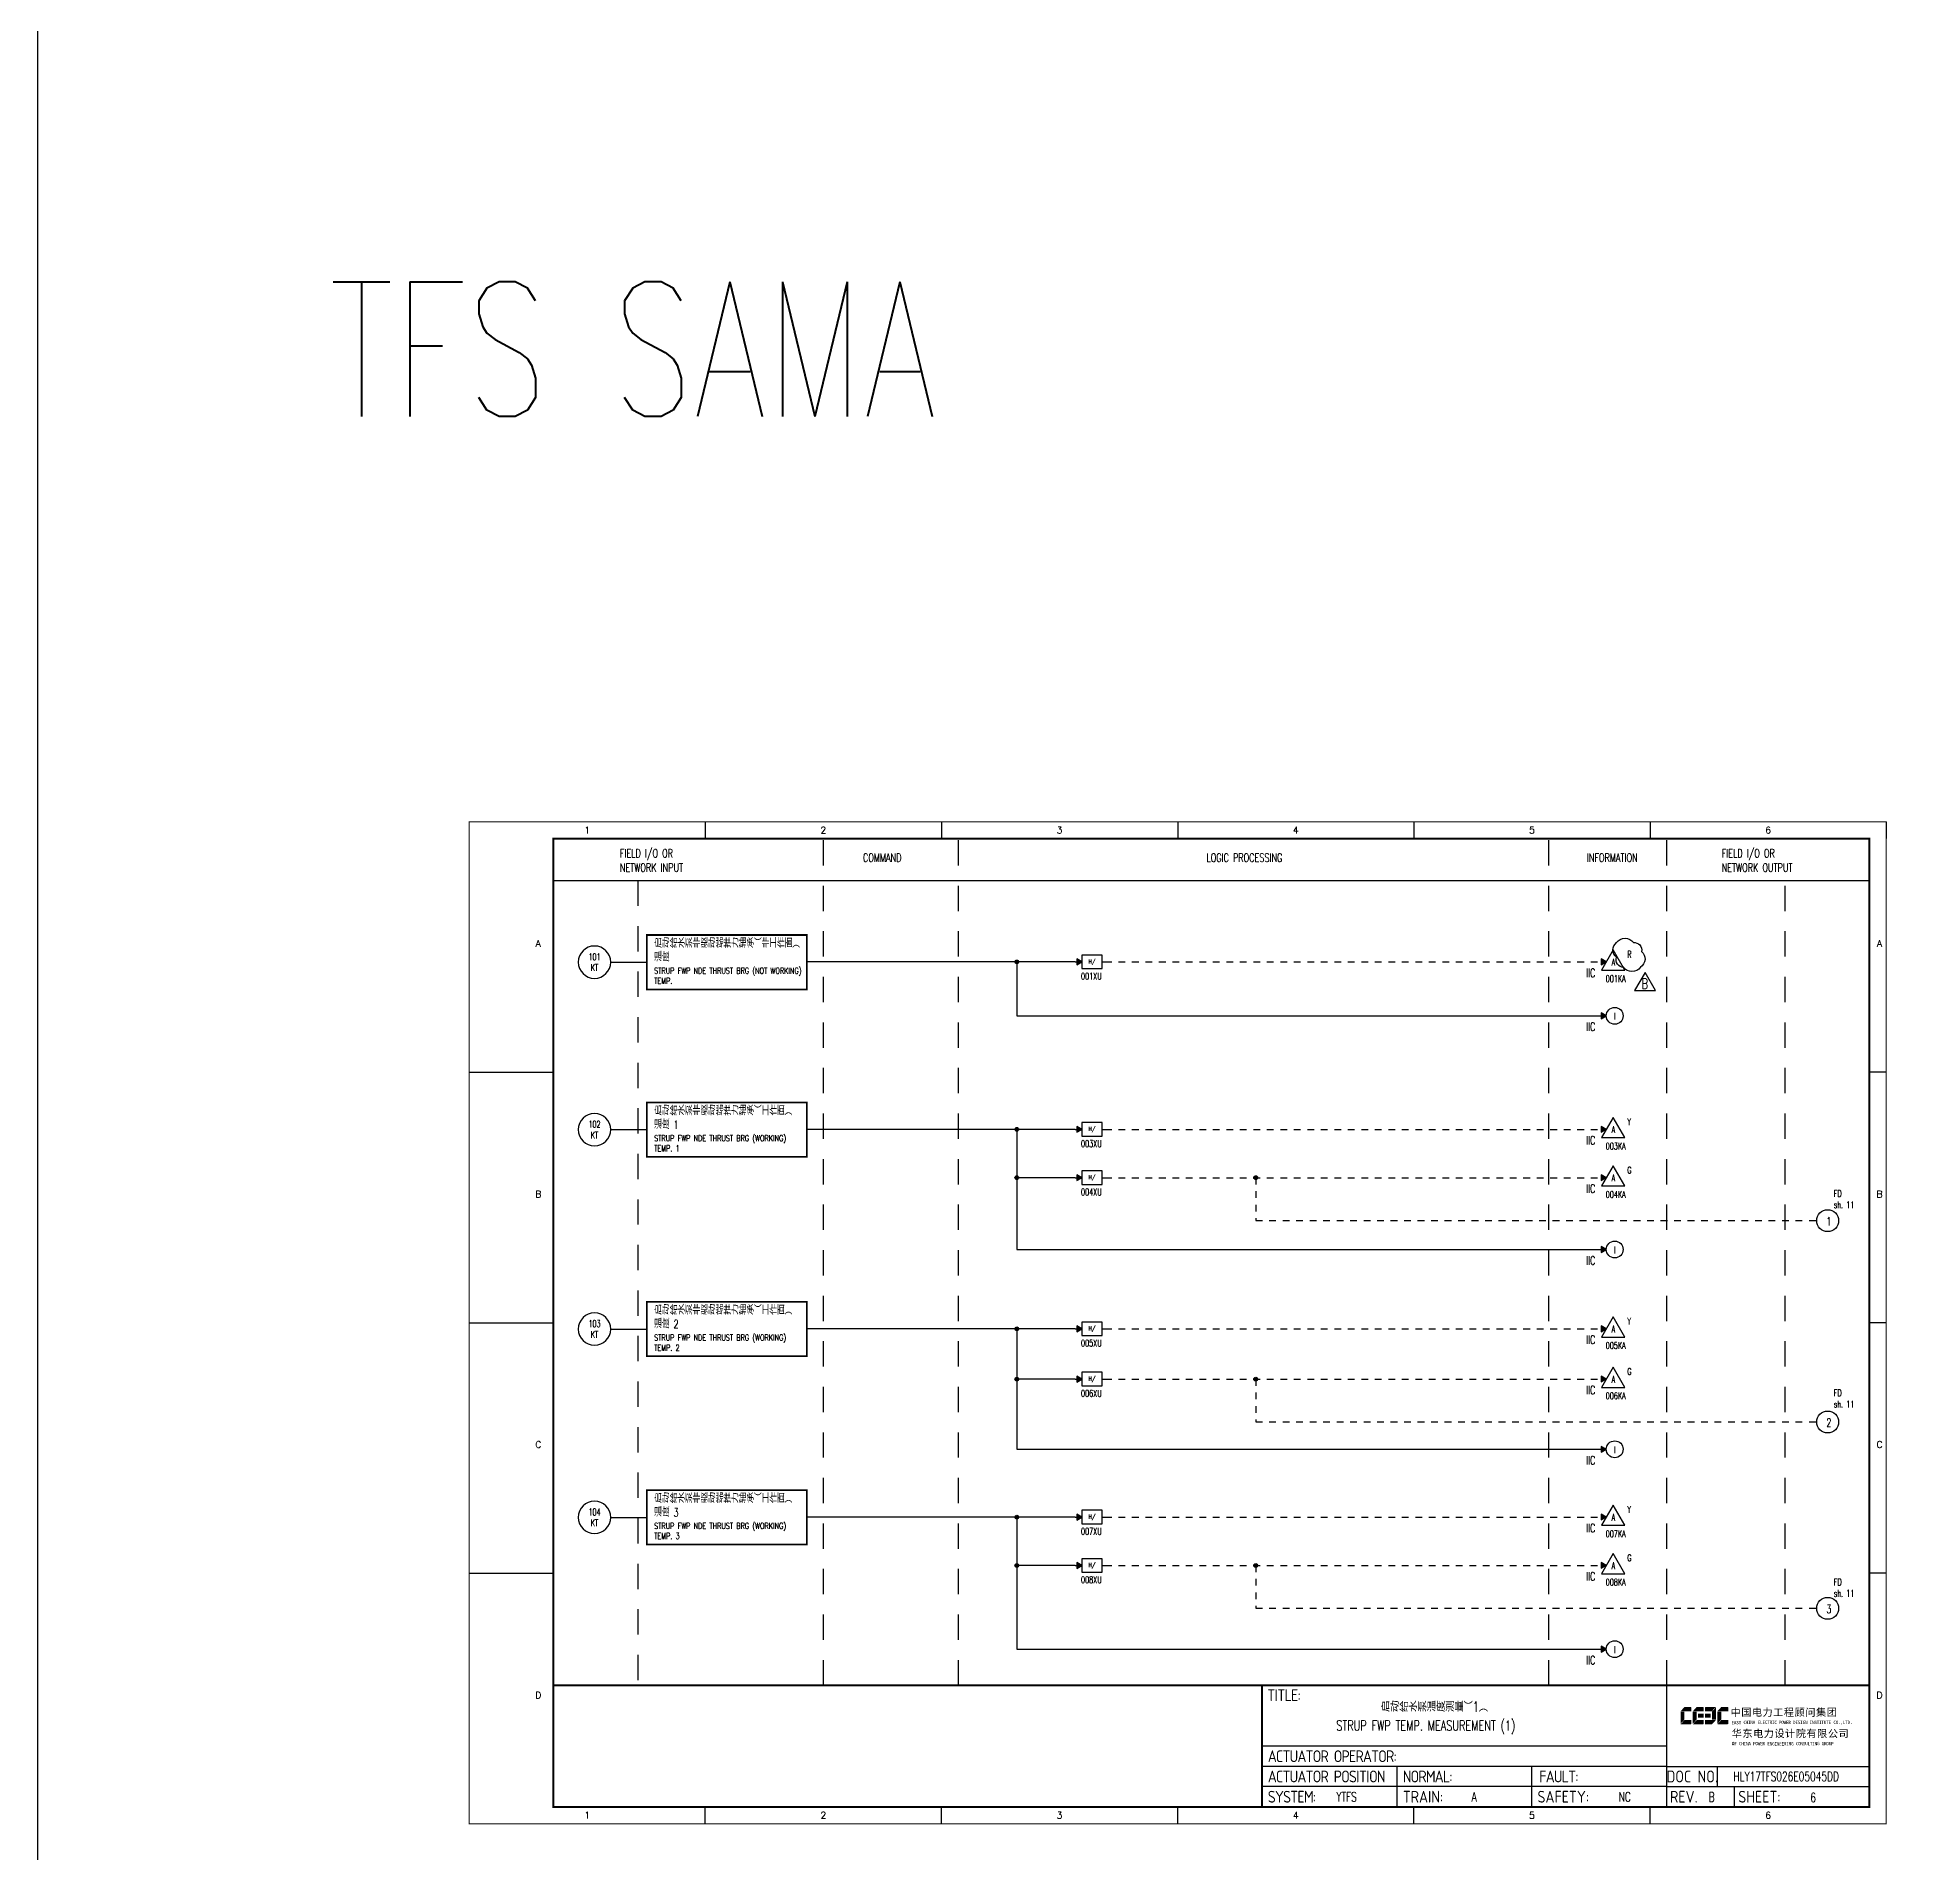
# Model space of a CAD drawing. Header units: millimetres. Extents: x 14388 to 19722, y -3447 to -1598.
# Drawn here: x 14388 to 14947, y -3060 to -2522 of the extents above; entities that cross this region are included whole.
import ezdxf
from ezdxf.enums import TextEntityAlignment as Align

# ---------------------------------------------------------------- set-up
doc = ezdxf.new("R2010")
doc.units = ezdxf.units.MM
for name, pattern in [('D2', [6, 2, -2, 2]), ('DASHED', [0.75, 0.5, -0.25]), ('JIS_02_0.7', [1.35, 0.75, -0.6])]:
    doc.linetypes.add(name, pattern=pattern)
for name, color, linetype in [('BLOCK', 7, 'Continuous'), ('BORDER', 1, 'Continuous'), ('INSTRUMENT', 4, 'Continuous'), ('MLINE', 6, 'Continuous'), ('TITLE', 1, 'Continuous'), ('TK', 7, 'Continuous'), ('图框_外框线', 7, 'Continuous'), ('图框_标题栏文字', 6, 'Continuous')]:
    doc.layers.add(name, color=color, linetype=linetype)
doc.styles.add('DANIEL', font='COMPLEX', dxfattribs={"width": 0.7, "bigfont": 'GVFS'})
doc.styles.add('ecepdi', font='simhei.ttf', dxfattribs={"width": 0.9})
doc.styles.get("Standard").update_dxf_attribs({"font": 'romans.shx', "width": 0.7, "bigfont": '@0hztxta.shx'})
doc.styles.add('工程字', font='gbenor.shx', dxfattribs={"bigfont": 'gbcbig.shx'})

# ---------------------------------------------------------------- blocks, each defined once
blk = doc.blocks.new('A$C1E0003F3')
h = blk.add_hatch(color=152)
edge = h.paths.add_edge_path()
edge.add_ellipse((5.15, 4.41), major_axis=(0, 0.211), ratio=0.769231, start_angle=-90, end_angle=0)
edge.add_line((5.15, 4.62), (3.22, 4.62))
edge.add_line((3.22, 4.62), (2.09, 3.35))
edge.add_line((2.09, 3.35), (5.32, 3.35))
edge.add_line((5.32, 3.35), (5.32, 4.41))
h.paths.add_polyline_path([(3.22, 3.23), (2.09, 3.23), (2.09, -0.36), (3.22, 0.91)])
edge = h.paths.add_edge_path()
edge.add_line((5.32, 0.81), (3.27, 0.81))
edge.add_line((3.27, 0.81), (2.13, -0.46))
edge.add_line((2.13, -0.46), (5.15, -0.46))
edge.add_ellipse((5.15, -0.25), major_axis=(0, 0.211), ratio=0.769231, start_angle=180, end_angle=270)
edge.add_line((5.32, -0.25), (5.32, 0.81))
h = blk.add_hatch(color=152)
edge = h.paths.add_edge_path()
edge.add_ellipse((8.78, 4.41), major_axis=(0, 0.211), ratio=0.769231, start_angle=-90, end_angle=0)
edge.add_line((8.78, 4.62), (6.84, 4.62))
edge.add_line((6.84, 4.62), (5.71, 3.35))
edge.add_line((5.71, 3.35), (8.94, 3.35))
edge.add_line((8.94, 3.35), (8.94, 4.41))
h.paths.add_polyline_path([(6.84, 3.23), (5.71, 3.23), (5.71, -0.36), (6.84, 0.91)])
edge = h.paths.add_edge_path()
edge.add_ellipse((8.78, 2.49), major_axis=(0, 0.211), ratio=0.769231, start_angle=-90, end_angle=0)
edge.add_line((8.78, 2.7), (7.22, 2.7))
edge.add_line((7.22, 2.7), (7.22, 1.44))
edge.add_line((7.22, 1.44), (8.78, 1.44))
edge.add_ellipse((8.78, 1.65), major_axis=(0, 0.211), ratio=0.769231, start_angle=180, end_angle=270)
edge.add_line((8.94, 1.65), (8.94, 2.49))
edge = h.paths.add_edge_path()
edge.add_line((8.94, 0.81), (6.89, 0.81))
edge.add_line((6.89, 0.81), (5.75, -0.46))
edge.add_line((5.75, -0.46), (8.78, -0.46))
edge.add_ellipse((8.78, -0.25), major_axis=(0, 0.211), ratio=0.769231, start_angle=180, end_angle=270)
edge.add_line((8.94, -0.25), (8.94, 0.81))
h = blk.add_hatch(color=1)
edge = h.paths.add_edge_path()
edge.add_line((12.48, 4.62), (9.46, 4.62))
edge.add_ellipse((9.46, 4.41), major_axis=(0, 0.211), ratio=0.769231, start_angle=0, end_angle=90)
edge.add_line((9.3, 4.41), (9.3, 3.35))
edge.add_line((9.3, 3.35), (11.35, 3.35))
edge.add_line((11.35, 3.35), (12.48, 4.62))
h.paths.add_polyline_path([(12.57, 4.56), (11.38, 3.23), (11.38, 0.93), (12.57, 0.93)])
edge = h.paths.add_edge_path()
edge.add_line((11.03, 2.7), (9.46, 2.7))
edge.add_ellipse((9.46, 2.49), major_axis=(0, 0.211), ratio=0.769231, start_angle=0, end_angle=90)
edge.add_line((9.3, 2.49), (9.3, 1.65))
edge.add_ellipse((9.46, 1.65), major_axis=(0, 0.211), ratio=0.769231, start_angle=90, end_angle=180)
edge.add_line((9.46, 1.44), (11.03, 1.44))
edge.add_line((11.03, 1.44), (11.03, 2.7))
h = blk.add_hatch(color=1)
edge = h.paths.add_edge_path()
edge.add_line((12.58, 0.79), (9.3, 0.79))
edge.add_line((9.3, 0.79), (9.3, -0.27))
edge.add_ellipse((9.46, -0.27), major_axis=(0, 0.211), ratio=0.769231, start_angle=90, end_angle=180)
edge.add_line((9.46, -0.48), (11.43, -0.48))
edge.add_line((11.43, -0.48), (12.58, 0.79))
h = blk.add_hatch(color=152)
edge = h.paths.add_edge_path()
edge.add_ellipse((16.11, 4.41), major_axis=(0, 0.211), ratio=0.769231, start_angle=-90, end_angle=0)
edge.add_line((16.11, 4.62), (14.14, 4.62))
edge.add_line((14.14, 4.62), (13, 3.35))
edge.add_line((13, 3.35), (16.27, 3.35))
edge.add_line((16.27, 3.35), (16.27, 4.41))
h.paths.add_polyline_path([(14.14, 3.23), (13, 3.23), (13, -0.36), (14.14, 0.91)])
edge = h.paths.add_edge_path()
edge.add_line((16.27, 0.81), (14.18, 0.81))
edge.add_line((14.18, 0.81), (13.04, -0.46))
edge.add_line((13.04, -0.46), (16.03, -0.46))
edge.add_ellipse((16.03, -0.15), major_axis=(0, 0.316), ratio=0.769231, start_angle=180, end_angle=270)
edge.add_line((16.27, -0.15), (16.27, 0.81))
at = {"layer": 'TITLE', "color": 7, "style": 'ecepdi'}
for s, p in [('中', (16.92, 1.94)), ('国', (20.09, 2)), ('电', (23.25, 1.99)), ('力', (26.39, 1.96)), ('工', (29.53, 1.95)), ('程', (32.71, 1.98)), ('顾', (35.9, 1.98)), ('问', (39.09, 1.94)), ('集', (42.26, 1.98)), ('团', (45.42, 2.01)), ('华', (17.24, -4.31)), ('东', (20.45, -4.29)), ('电', (23.62, -4.35)), ('力', (26.75, -4.32)), ('设', (29.92, -4.3)), ('计', (33.05, -4.31)), ('院', (36.26, -4.29)), ('有', (39.41, -4.29)), ('限', (42.57, -4.32)), ('公', (45.78, -4.38)), ('司', (48.91, -4.35))]:
    blk.add_text(s, height=2.2, dxfattribs=at).set_placement(p)
at = {"layer": 'TITLE', "color": 7, "style": 'ecepdi', "width": 0.975}
for s, p in [('E', (17.58, 0.02)), ('A', (18.29, 0.03)), ('S', (19, 0.03)), ('T', (19.7, 0.03)), ('C', (21.1, 0.09)), ('H', (21.77, 0.09)), ('I', (22.46, 0.09)), ('N', (23.17, 0.1)), ('A', (23.86, 0.1)), ('E', (25.35, 0.09)), ('L', (26.05, 0.11)), ('E', (26.76, 0.1)), ('C', (27.46, 0.12)), ('T', (28.18, 0.11)), ('R', (28.87, 0.1)), ('I', (29.57, 0.11)), ('C', (30.28, 0.1)), ('P', (31.64, 0.09)), ('O', (32.32, 0.08)), ('W', (33.03, 0.08)), ('E', (33.72, 0.08)), ('R', (34.42, 0.09)), ('D', (35.81, 0.1)), ('E', (36.52, 0.1)), ('S', (37.2, 0.1)), ('I', (37.91, 0.09)), ('G', (38.68, 0.11)), ('N', (39.38, 0.09)), ('I', (40.72, 0.07)), ('N', (41.43, 0.08)), ('S', (42.14, 0.08)), ('T', (42.83, 0.08)), ('I', (43.52, 0.09)), ('T', (44.22, 0.07)), ('U', (44.93, 0.07)), ('T', (45.63, 0.08)), ('E', (46.34, 0.09)), ('C', (47.76, 0.11)), ('O', (48.48, 0.1)), ('L', (50.56, 0.1)), ('T', (51.27, 0.1)), ('D', (51.96, 0.1)), ('.', (49.23, 0.1)), (',', (49.87, 0.1)), ('.', (52.72, 0.11)), ('O', (17.67, -6.18)), ('OF', (18.01, -6.2)), ('F', (18.37, -6.2)), ('C', (19.8, -6.19)), ('H', (20.47, -6.19)), ('I', (21.15, -6.19)), ('N', (21.87, -6.18)), ('A', (22.56, -6.18)), ('P', (23.98, -6.2)), ('O', (24.66, -6.21)), ('W', (25.36, -6.21)), ('E', (26.06, -6.21)), ('R', (26.75, -6.2)), ('E', (28.19, -6.24)), ('N', (28.91, -6.27)), ('G', (29.62, -6.26)), ('I', (30.32, -6.27)), ('N', (31.02, -6.27)), ('E', (31.7, -6.28)), ('E', (32.41, -6.27)), ('R', (33.1, -6.24)), ('I', (33.81, -6.24)), ('N', (34.51, -6.26)), ('G', (35.2, -6.24)), ('C', (36.61, -6.19)), ('O', (37.3, -6.21)), ('N', (38, -6.2)), ('S', (38.71, -6.21)), ('U', (39.41, -6.18)), ('L', (40.11, -6.18)), ('T', (40.81, -6.19)), ('I', (41.51, -6.21)), ('N', (42.2, -6.21)), ('G', (42.91, -6.17)), ('G', (44.29, -6.2)), ('R', (45, -6.21)), ('O', (45.69, -6.22)), ('U', (46.39, -6.2)), ('P', (47.1, -6.23))]:
    blk.add_text(s, height=1, dxfattribs=at).set_placement(p, align=Align.MIDDLE_CENTER)
blk = doc.blocks.new('A$C57484896')
for p, q in [((70, 297), (70, 292)), ((140, 297), (140, 292)), ((210, 297), (210, 292)), ((280, 297), (280, 292)), ((350, 297), (350, 292)), ((420, 297), (420, 292)), ((0, 222.75), (25, 222.75)), ((420, 222.75), (415, 222.75)), ((0, 148.5), (25, 148.5)), ((420, 148.5), (415, 148.5)), ((0, 74.25), (25, 74.25)), ((420, 74.25), (415, 74.25)), ((70, 0), (70, 5)), ((140, 0), (140, 5)), ((210, 0), (210, 5)), ((280, 0), (280, 5)), ((350, 0), (350, 5))]:
    blk.add_line(p, q)
at = {"layer": 'MLINE', "linetype": 'JIS_02_0.7', "ltscale": 10}
for p, q in [((105, 41), (105, 292)), ((145, 41), (145, 292)), ((320, 41), (320, 292)), ((355, 41), (355, 292)), ((50, 279.56), (50, 41)), ((390, 41), (390, 279.56))]:
    blk.add_line(p, q, dxfattribs=at)
at = {"layer": 'MLINE'}
blk.add_line((25, 279.56), (415, 279.56), dxfattribs=at)
at = {"layer": '图框_外框线'}
for p, q in [((355, 5), (355, 41)), ((355, 23), (235, 23)), ((355, 17), (235, 17)), ((275, 11), (275, 17)), ((315, 11), (315, 17)), ((355, 17), (415, 17)), ((370, 11), (370, 17)), ((355, 11), (235, 11)), ((355, 11), (235, 11)), ((275, 5), (275, 11)), ((315, 5), (315, 11)), ((355, 11), (415, 11)), ((375, 5), (375, 11))]:
    blk.add_line(p, q, dxfattribs=at)
for points, const_width in [([(0, 0), (420, 0), (420, 297), (0, 297)], 0.3), ([(25, 5), (415, 5), (415, 292), (25, 292)], 0.6)]:
    blk.add_lwpolyline(points, close=True, dxfattribs=dict(at, const_width=const_width))
at = {"layer": '图框_外框线', "const_width": 0.6}
blk.add_lwpolyline([(235, 41), (25, 41)], dxfattribs=at)
at = {"layer": '图框_外框线'}
blk.add_lwpolyline([(415, 41, 0.6, 0.6, 0), (235, 41, 0.6, 0.6, 0), (235, 5, 0, 0, 0)], format="xyseb", dxfattribs=at)
blk.add_blockref('A$C1E0003F3', (356.94, 29.95))
at = {"layer": 'MLINE', "char_height": 2.5, "width": 31.8959, "attachment_point": 1}
for s, insert in [('FIELD I/O OR', (44.67, 288.89)), ('COMMAND', (116.74, 287.58)), ('LOGIC PROCESSING', (218.52, 287.58)), ('INFORMATION', (331.25, 287.58)), ('FIELD I/O OR', (371.22, 288.89)), ('NETWORK INPUT', (44.67, 284.64)), ('NETWORK OUTPUT', (371.22, 284.64))]:
    blk.add_mtext(s, dxfattribs=dict(at, insert=insert))
at = {"layer": 'TK', "color": 3}
for s, p in [('1', (35, 294.5)), ('2', (105, 294.5)), ('3', (175, 294.5)), ('4', (245, 294.5)), ('5', (315, 294.5)), ('6', (385, 294.5)), ('1', (35, 2.5)), ('2', (105, 2.5)), ('3', (175, 2.5)), ('4', (245, 2.5)), ('5', (315, 2.5)), ('6', (385, 2.5))]:
    blk.add_text(s, height=2, dxfattribs=at).set_placement(p, align=Align.MIDDLE)
for s, p in [('A', (20.5, 259.88)), ('A', (418, 259.88)), ('B', (20.5, 185.62)), ('B', (418, 185.62)), ('C', (20.5, 111.38)), ('C', (418, 111.38)), ('D', (20.5, 37.12)), ('D', (418, 37.12))]:
    blk.add_text(s, height=2, dxfattribs=at).set_placement(p, align=Align.CENTER)
at = {"layer": '图框_标题栏文字', "char_height": 3.5, "style": '工程字'}
for s, insert, width, attachment_point in [('{\\T0.9; TITLE:}', (234.86, 38.09), 14.2249, 4), ('{\\T0.9; ACTUATOR OPERATOR:}', (235, 20), 40, 4), ('{\\T0.9; ACTUATOR POSITION}', (235, 14), 45, 4), ('{\\T0.9; NORMAL:}', (275, 14), 18.2557, 4), ('{\\T0.9; FAULT:}', (315.44, 14), 15, 4), ('DOC NO.', (362.5, 14), 15, 5), ('{\\T0.9; SYSTEM:}', (235, 8), 17.9526, 4), ('{\\T0.9; }TRAIN: ', (275, 8), 17.6638, 4), ('SAFETY:', (324.3, 8), 22.3993, 5), ('REV.', (360, 8), 10, 5), ('SHEET:', (382.42, 8), 20, 5)]:
    blk.add_mtext(s, dxfattribs=dict(at, insert=insert, width=width, attachment_point=attachment_point))
blk = doc.blocks.new('INS00')
at = {"layer": 'INSTRUMENT', "color": 0}
blk.add_lwpolyline([(6, 0, 1), (-6, 0, 1)], format="xyb", close=True, dxfattribs=at)
at = {"layer": 'INSTRUMENT', "flags": 1}
for tag, p in [('INSNAM', (0, 9)), ('INSDGN', (0, -9)), ('INSTYP', (0, -12)), ('INSMAN', (0, -18)), ('INSSUP', (0, -15)), ('INSREM', (0, -21))]:
    blk.add_attdef(tag, text='', height=3, dxfattribs=at).set_placement(p, align=Align.TOP_CENTER)
at = {"layer": 'INSTRUMENT', "width": 0.7}
for tag, p in [('INSIDE', (0, 2)), ('INSSYS', (0, -2))]:
    blk.add_attdef(tag, text='', height=2.5, dxfattribs=at).set_placement(p, align=Align.MIDDLE)
for tag, p in [('INSHH', (6, 3.5)), ('INSL', (6, -3)), ('INSLL', (6, -6))]:
    blk.add_attdef(tag, p, '', height=2.5, dxfattribs=at)
at = {"layer": 'INSTRUMENT', "linetype": 'DASHED', "width": 0.7}
blk.add_attdef('INSH', (6, 0.5), '', height=2.5, dxfattribs=at)
blk = doc.blocks.new('大于')
at = {"layer": 'BORDER'}
blk.add_hatch(color=256, dxfattribs=at).paths.add_polyline_path([(2178.99, 3748.47), (2177.49, 3749.34), (2177.49, 3747.6)])
for p, q in [((2176.99, 3748.47), (2178.99, 3748.47)), ((2184.99, 3748.47), (2186.99, 3748.47))]:
    blk.add_line(p, q, dxfattribs=at)
for points in [[(2178.99, 3748.47), (2177.49, 3749.34), (2177.49, 3747.6)], [(2184.99, 3750.47), (2178.99, 3750.47), (2178.99, 3746.47), (2184.99, 3746.47)]]:
    blk.add_lwpolyline(points, close=True, dxfattribs=at)
at = {"layer": 'BORDER', "style": 'DANIEL', "width": 0.8}
blk.add_text('H/', height=1.2, dxfattribs=at).set_placement((2181.94, 3748.51), align=Align.MIDDLE)

msp = doc.modelspace()

# ---------------------------------------------------------------- hatches: boundary and pattern name
h = msp.add_hatch(color=256)
edge = h.paths.add_edge_path()
edge.add_arc((14678.45, -2796.28), 0.55, 0, 360)
for points in [[(14853.14, -2796.28), (14851.64, -2795.41), (14851.64, -2797.14)], [(14853.14, -2812.26), (14851.64, -2811.4), (14851.64, -2813.13)], [(14853.14, -2845.91), (14851.64, -2845.04), (14851.64, -2846.78)], [(14853.14, -2860.24), (14851.64, -2859.38), (14851.64, -2861.11)], [(14853.14, -2881.54), (14851.64, -2880.68), (14851.64, -2882.41)], [(14853.14, -2905.02), (14851.64, -2904.15), (14851.64, -2905.88)], [(14853.14, -2919.93), (14851.64, -2919.06), (14851.64, -2920.79)], [(14853.14, -2940.74), (14851.64, -2939.88), (14851.64, -2941.61)], [(14853.14, -2960.83), (14851.64, -2959.96), (14851.64, -2961.69)], [(14853.14, -2975.16), (14851.64, -2974.29), (14851.64, -2976.02)], [(14853.14, -2999.99), (14851.64, -2999.12), (14851.64, -3000.85)]]:
    msp.add_hatch(color=256).paths.add_polyline_path(points)
h = msp.add_hatch(color=256)
edge = h.paths.add_edge_path()
edge.add_arc((14678.45, -2845.91), 0.55, 0, 360)
h = msp.add_hatch(color=256)
edge = h.paths.add_edge_path()
edge.add_arc((14678.45, -2860.24), 0.55, 0, 360)
h = msp.add_hatch(color=256)
edge = h.paths.add_edge_path()
edge.add_arc((14749.24, -2860.24), 0.55, 0, 360)
h = msp.add_hatch(color=256)
edge = h.paths.add_edge_path()
edge.add_arc((14678.45, -2905.02), 0.55, 0, 360)
h = msp.add_hatch(color=256)
edge = h.paths.add_edge_path()
edge.add_arc((14678.45, -2919.93), 0.55, 0, 360)
h = msp.add_hatch(color=256)
edge = h.paths.add_edge_path()
edge.add_arc((14749.24, -2919.93), 0.55, 0, 360)
h = msp.add_hatch(color=256)
edge = h.paths.add_edge_path()
edge.add_arc((14678.45, -2960.83), 0.55, 0, 360)
h = msp.add_hatch(color=256)
edge = h.paths.add_edge_path()
edge.add_arc((14678.45, -2975.16), 0.55, 0, 360)
h = msp.add_hatch(color=256)
edge = h.paths.add_edge_path()
edge.add_arc((14749.24, -2975.16), 0.55, 0, 360)

# ---------------------------------------------------------------- linework, layer by layer
for p, q in [((14616.19, -2804.43), (14616.19, -2788.31)), ((14558.09, -2796.37), (14568.79, -2796.37)), ((14695.76, -2796.28), (14616.19, -2796.28)), ((14678.45, -2796.28), (14678.45, -2812.26)), ((14616.19, -2804.43), (14568.79, -2804.43)), ((14678.45, -2812.26), (14853.14, -2812.26)), ((14616.19, -2850.67), (14616.19, -2841.33)), ((14558.09, -2846), (14568.79, -2846)), ((14695.76, -2845.91), (14616.19, -2845.91)), ((14678.45, -2845.91), (14678.45, -2881.54)), ((14616.19, -2854.06), (14568.79, -2854.06)), ((14695.76, -2860.24), (14678.45, -2860.24)), ((14678.45, -2881.54), (14853.14, -2881.54)), ((14616.19, -2909.78), (14616.19, -2900.44)), ((14616.19, -2909.78), (14616.19, -2900.44)), ((14558.09, -2905.11), (14568.79, -2905.11)), ((14695.76, -2905.02), (14616.19, -2905.02)), ((14678.45, -2905.02), (14678.45, -2940.74)), ((14616.19, -2913.17), (14568.79, -2913.17)), ((14695.76, -2919.93), (14678.45, -2919.93)), ((14678.45, -2940.74), (14853.14, -2940.74)), ((14616.19, -2965.59), (14616.19, -2956.24)), ((14558.09, -2960.92), (14568.79, -2960.92)), ((14695.76, -2960.83), (14616.19, -2960.83)), ((14678.45, -2960.83), (14678.45, -2999.99)), ((14616.19, -2968.98), (14568.79, -2968.98)), ((14695.76, -2975.16), (14678.45, -2975.16)), ((14678.45, -2999.99), (14853.14, -2999.99))]:
    msp.add_line(p, q)
at = {"linetype": 'D2'}
for p, q in [((14704.56, -2796.28), (14853.14, -2796.28)), ((14704.56, -2845.91), (14853.14, -2845.91)), ((14704.56, -2860.24), (14853.14, -2860.24)), ((14749.24, -2860.24), (14749.24, -2872.97)), ((14749.24, -2872.97), (14915.5, -2872.97)), ((14704.56, -2905.02), (14853.14, -2905.02)), ((14704.56, -2919.93), (14853.14, -2919.93)), ((14749.24, -2919.93), (14749.24, -2932.65)), ((14749.24, -2932.65), (14915.5, -2932.65)), ((14704.56, -2960.83), (14853.14, -2960.83)), ((14704.56, -2975.16), (14853.14, -2975.16)), ((14749.24, -2975.16), (14749.24, -2987.88)), ((14749.24, -2987.88), (14915.5, -2987.88))]:
    msp.add_line(p, q, dxfattribs=at)
for points in [[(14388.26, -1597.68), (19722.47, -1597.68), (19722.47, -3447.02), (14388.26, -3447.02)], [(14853.14, -2796.28), (14851.64, -2795.41), (14851.64, -2797.14)], [(14853.14, -2812.26), (14851.64, -2811.4), (14851.64, -2813.13)], [(14853.14, -2845.91), (14851.64, -2845.04), (14851.64, -2846.78)], [(14853.14, -2860.24), (14851.64, -2859.38), (14851.64, -2861.11)], [(14853.14, -2881.54), (14851.64, -2880.68), (14851.64, -2882.41)], [(14853.14, -2905.02), (14851.64, -2904.15), (14851.64, -2905.88)], [(14853.14, -2919.93), (14851.64, -2919.06), (14851.64, -2920.79)], [(14853.14, -2940.74), (14851.64, -2939.88), (14851.64, -2941.61)], [(14853.14, -2960.83), (14851.64, -2959.96), (14851.64, -2961.69)], [(14853.14, -2975.16), (14851.64, -2974.29), (14851.64, -2976.02)], [(14853.14, -2999.99), (14851.64, -2999.12), (14851.64, -3000.85)]]:
    msp.add_lwpolyline(points, close=True)
at = {"const_width": 0.5}
for points in [[(14568.79, -2788.31), (14616.19, -2788.31), (14616.19, -2804.43), (14568.79, -2804.43), (14568.79, -2788.31)], [(14568.79, -2837.94), (14616.19, -2837.94), (14616.19, -2854.06), (14568.79, -2854.06), (14568.79, -2837.94)], [(14568.79, -2897.05), (14616.19, -2897.05), (14616.19, -2913.17), (14568.79, -2913.17), (14568.79, -2897.05)], [(14568.79, -2952.85), (14616.19, -2952.85), (14616.19, -2968.98), (14568.79, -2968.98), (14568.79, -2952.85)]]:
    msp.add_lwpolyline(points, dxfattribs=at)
at = {"color": 2}
msp.add_lwpolyline([(14856.21, -2790.56, -0.520567), (14861.21, -2790.56, -0.520567), (14863.58, -2793.19, -0.520567), (14863.26, -2797.86, -0.520567), (14858.26, -2797.86, -0.520567), (14856.21, -2794.91, -0.520567)], format="xyb", close=True, dxfattribs=at)
at = {"color": 1}
for points in [[(14858.62, -2798.73), (14855.16, -2792.73), (14851.69, -2798.73)], [(14858.62, -2848.36), (14855.16, -2842.36), (14851.69, -2848.36)], [(14858.62, -2862.69), (14855.16, -2856.69), (14851.69, -2862.69)], [(14858.62, -2907.47), (14855.16, -2901.47), (14851.69, -2907.47)], [(14858.62, -2922.38), (14855.16, -2916.38), (14851.69, -2922.38)], [(14858.62, -2963.27), (14855.16, -2957.27), (14851.69, -2963.27)], [(14858.62, -2977.61), (14855.16, -2971.61), (14851.69, -2977.61)]]:
    msp.add_lwpolyline(points, close=True, dxfattribs=at)
at = {"color": 2}
msp.add_lwpolyline([(14867.76, -2804.79), (14864.64, -2799.39), (14861.52, -2804.79)], close=True, dxfattribs=at)
for centre, radius in [((14678.45, -2796.28), 0.55), ((14855.64, -2812.26), 2.5), ((14678.45, -2845.91), 0.55), ((14678.45, -2860.24), 0.55), ((14749.24, -2860.24), 0.55), ((14918.76, -2872.97), 3.25), ((14855.64, -2881.54), 2.5), ((14678.45, -2905.02), 0.55), ((14678.45, -2919.93), 0.55), ((14749.24, -2919.93), 0.55), ((14918.76, -2932.65), 3.25), ((14855.64, -2940.74), 2.5), ((14678.45, -2960.83), 0.55), ((14678.45, -2975.16), 0.55), ((14749.24, -2975.16), 0.55), ((14918.76, -2987.88), 3.25), ((14855.64, -2999.99), 2.5)]:
    msp.add_circle(centre, radius)

# ---------------------------------------------------------------- block references
for name, p in [('A$C57484896', (14516.12, -3051.72)), ('大于', (12518.77, -6544.75)), ('大于', (12518.77, -6594.38)), ('大于', (12518.77, -6608.71)), ('大于', (12518.77, -6653.49)), ('大于', (12518.77, -6668.4)), ('大于', (12518.77, -6709.3)), ('大于', (12518.77, -6723.63))]:
    msp.add_blockref(name, p)
at = {"layer": 'MLINE', "xscale": 0.7999999999992724, "yscale": 0.7999999999992724, "zscale": 0.8}
for p, values in [((14553.29, -2796.37), {'INSIDE': '101', 'INSSYS': 'KT'}), ((14553.29, -2846), {'INSIDE': '102', 'INSSYS': 'KT'}), ((14553.29, -2905.11), {'INSIDE': '103', 'INSSYS': 'KT'}), ((14553.29, -2960.92), {'INSIDE': '104', 'INSSYS': 'KT'})]:
    msp.add_blockref('INS00', p, dxfattribs=at).add_auto_attribs(values)

# ---------------------------------------------------------------- texts
at = {"color": 1, "width": 0.7}
for p in [(14855.24, -2797.35), (14855.24, -2846.99), (14855.24, -2861.32), (14855.24, -2906.09), (14855.24, -2921), (14855.24, -2961.9), (14855.24, -2976.23)]:
    msp.add_text('A', height=2, dxfattribs=at).set_placement(p, align=Align.CENTER)
at = {"color": 2, "width": 0.7}
msp.add_text('B', height=3, dxfattribs=at).set_placement((14864.58, -2804.23), align=Align.CENTER)
at = {"width": 0.7}
for p in [(14855.67, -2813.39), (14855.67, -2882.67), (14855.67, -2941.87), (14855.67, -3001.12)]:
    msp.add_text('I', height=2, dxfattribs=at).set_placement(p, align=Align.CENTER)
at = {"attachment_point": 1}
for s, insert, char_height, width in [('启动给水泵非驱动端推力轴承（非工作面）', (14570.96, -2789.58), 2.5, 73.0067), ('STRUP FWP NDE THRUST BRG (NOT WORKING) \\PTEMP.', (14570.96, -2798), 1.8, 73.0067), ('温度', (14570.96, -2793.65), 2.5, 73.0067), ('IIC', (14847.13, -2798.28), 2.5, 4.5039), ('R', (14859.37, -2793.03), 2, 73.0067), ('001KA', (14852.98, -2800.24), 2, 73.0067), ('IIC', (14847.13, -2814.26), 2.5, 4.5039), ('启动给水泵非驱动端推力轴承（工作面）', (14570.96, -2839.22), 2.5, 73.0067), ('Y', (14859.37, -2842.67), 2, 73.0067), ('STRUP FWP NDE THRUST BRG (WORKING) \\PTEMP. 1', (14570.96, -2847.64), 1.8, 73.0067), ('温度 1', (14570.96, -2843.29), 2.5, 73.0067), ('IIC', (14847.13, -2847.91), 2.5, 4.5039), ('003KA', (14852.98, -2849.87), 2, 73.0067), ('G', (14859.37, -2857), 2, 73.0067), ('IIC', (14847.13, -2862.24), 2.5, 4.5039), ('004KA', (14852.98, -2864.21), 2, 73.0067), ('1', (14918.36, -2871.92), 2.5, 73.0067), ('IIC', (14847.13, -2883.54), 2.5, 4.5039), ('启动给水泵非驱动端推力轴承（工作面）', (14570.96, -2898.32), 2.5, 73.0067), ('温度 2', (14570.96, -2902.39), 2.5, 73.0067), ('Y', (14859.37, -2901.77), 2, 73.0067), ('STRUP FWP NDE THRUST BRG (WORKING) \\PTEMP. 2', (14570.96, -2906.74), 1.8, 73.0067), ('IIC', (14847.13, -2907.02), 2.5, 4.5039), ('005KA', (14852.98, -2908.98), 2, 73.0067), ('G', (14859.37, -2916.68), 2, 73.0067), ('IIC', (14847.13, -2921.93), 2.5, 4.5039), ('006KA', (14852.98, -2923.89), 2, 73.0067), ('2', (14918.36, -2931.6), 2.5, 73.0067), ('IIC', (14847.13, -2942.74), 2.5, 4.5039), ('启动给水泵非驱动端推力轴承（工作面）', (14570.96, -2954.13), 2.5, 73.0067), ('温度 3', (14570.96, -2958.2), 2.5, 73.0067), ('Y', (14859.37, -2957.58), 2, 73.0067), ('STRUP FWP NDE THRUST BRG (WORKING) \\PTEMP. 3', (14570.96, -2962.55), 1.8, 73.0067), ('IIC', (14847.13, -2962.83), 2.5, 4.5039), ('007KA', (14852.98, -2964.79), 2, 73.0067), ('G', (14859.37, -2971.91), 2, 73.0067), ('IIC', (14847.13, -2977.16), 2.5, 4.5039), ('008KA', (14852.98, -2979.12), 2, 73.0067), ('3', (14918.36, -2986.83), 2.5, 73.0067), ('IIC', (14847.13, -3001.99), 2.5, 4.5039), ('启动给水泵温度测量（1）', (14786.28, -3015.54), 3, 57.1272), ('STRUP FWP TEMP. MEASUREMENT (1)', (14773.15, -3021.13), 3, 84.237), ('YTFS', (14773.16, -3042.34), 2.8, 8.5983), ('A', (14813.22, -3042.34), 2.8, 8.5983), ('NC', (14856.8, -3042.34), 2.8, 8.5983)]:
    msp.add_mtext(s, dxfattribs=dict(at, insert=insert, char_height=char_height, width=width))
at = {"color": 1, "char_height": 2, "width": 73.0067, "attachment_point": 1}
for insert in [(14920.58, -2863.94), (14920.58, -2923.04), (14920.58, -2979.09)]:
    msp.add_mtext('FD\\Psh. 11', dxfattribs=dict(at, insert=insert))
at = {"color": 2, "insert": (14883.49, -3042.4), "char_height": 2.8, "width": 8.5983, "attachment_point": 1}
msp.add_mtext('B', dxfattribs=at)
at = {"width": 0.7}
for tag, p, s in [('HLY17TFS026E05045DD', (14890.85, -3039.1), ''), ('6', (14913.62, -3045.34), '1')]:
    msp.add_attdef(tag, p, s, height=2.8, dxfattribs=at)
at = {"layer": 'BLOCK', "width": 0.7}
for s, p in [('001XU', (14700.54, -2800.52)), ('003XU', (14700.54, -2850.15)), ('004XU', (14700.54, -2864.48)), ('005XU', (14700.54, -2909.26)), ('006XU', (14700.54, -2924.17)), ('007XU', (14700.54, -2965.06)), ('008XU', (14700.54, -2979.4))]:
    msp.add_text(s, height=2, dxfattribs=at).set_placement(p, align=Align.MIDDLE)
at = {"layer": 'INSTRUMENT', "width": 0.7}
msp.add_text('TFS SAMA', height=40, dxfattribs=at).set_placement((14564.6, -2614.67), align=Align.MIDDLE)

doc.saveas('drawing.dxf')
